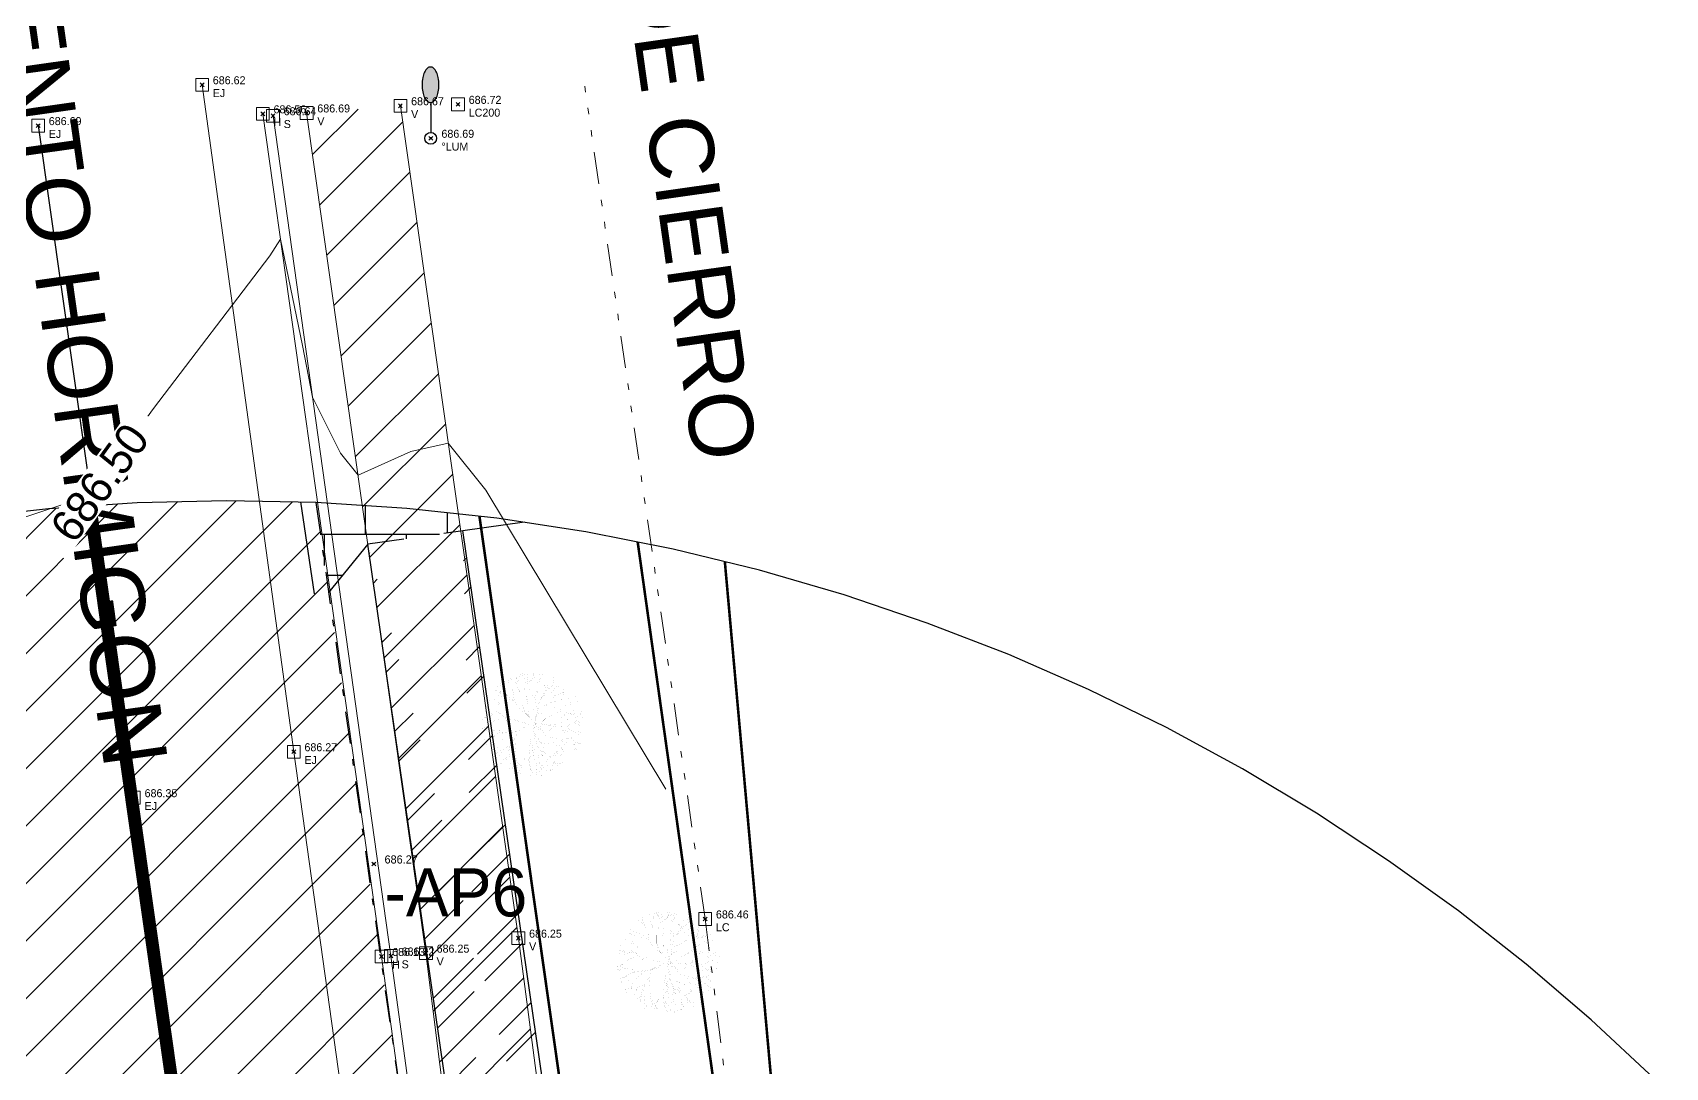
# Model space of a CAD drawing. Extents: x 350769 to 354978, y 6304672 to 6307963.
# Drawn here: x 352722.71 to 352748.21, y 6306062.52 to 6306078.68 of the extents above; entities that cross this region are included whole.
import ezdxf

# ---------------------------------------------------------------- set-up
doc = ezdxf.new("R2010")
doc.units = 0
doc.header["$PDMODE"] = 35
doc.header["$PDSIZE"] = 0.03
for name, pattern in [('3-5', [8, 3, -5]), ('CENTER', [50.8, 31.75, -6.35, 6.35, -6.35]), ('CONTINUOS', [0]), ('DASHDOT', [1, 0.5, -0.25, 0, -0.25]), ('DASHED', [19.05, 12.7, -6.35]), ('DIVIDE', [1.25, 0.5, -0.25, 0, -0.25, 0, -0.25]), ('HIDDEN', [9.525, 6.35, -3.175]), ('PHANTOM2', [1.25, 0.625, -0.125, 0.125, -0.125, 0.125, -0.125])]:
    doc.linetypes.add(name, pattern=pattern)
doc.layers.get('0').update_dxf_attribs({"linetype": 'CONTINUOUS'})
for name, color, linetype in [('00_Demarcacion Existente', 252, 'CONTINUOUS'), ('1-LINEA DE CIERRO', 7, 'DIVIDE'), ('1-PAVIMENTO', 161, 'CONTINUOUS'), ('1-SOLERA', 212, 'CONTINUOUS'), ('1-TEXTOS', 7, 'CONTINUOUS'), ('1-VEREDA', 251, 'CONTINUOUS'), ('2-ACHURADO PAVIMENTO HORMIGON 3', 8, 'CONTINUOUS'), ('3-PAVIMENTO EJE', 161, 'CENTER'), ('C-TINN', 5, 'CONTINUOUS'), ('C-TOPO-MINR', 8, 'CONTINUOUS'), ('LE_proyección abajo', 4, 'HIDDEN'), ('Lot_00-LINEA CIERRO', 220, 'CONTINUOUS'), ('Lot_00-LINEA OFICIAL', 5, 'CONTINUOUS'), ('Lot_ACERAS', 252, 'CONTINUOUS'), ('Lot_ARBOL', 252, 'CONTINUOUS'), ('Lot_BORDE-PAV', 252, 'HIDDEN'), ('Lot_ET1_ 8-DEM EXT DEMARCACION CICLOVIA', 210, 'CONTINUOUS'), ('Lot_jpg-SOLERAS', 7, 'DASHDOT'), ('Lot_LINEA-CIERROS', 2, 'CONTINUOUS'), ('Lot_SOL.REBAJADAS', 7, 'HIDDEN'), ('Lot_TOPO-HATCH ADOQUINES', 251, 'CONTINUOUS'), ('Lot_TOPO-hatch veredas', 250, 'CONTINUOUS'), ('Lot_Z-ETAPAS 1-500 -e2', 3, 'PHANTOM2'), ('V-NODE-TEXT DIC 2012', 31, 'CONTINUOUS'), ('Z-LUM', 253, 'CONTINUOUS')]:
    doc.layers.add(name, color=color, linetype=linetype)
doc.layers.add('0_ASD_TOPOGRAFIA_ELEMENTOS', color=7, linetype='CONTINUOS', lineweight=5, true_color=0xbdbdbd)
doc.styles.add('A', font='arial.ttf', dxfattribs={"height": 2})

# ---------------------------------------------------------------- blocks, each defined once
blk = doc.blocks.new('Lot_Arbol-Existente')
at = {"const_width": 0.001}
for points in [[(0.003, 0.028), (-0.073, 0.179), (-0.179, 0.406), (-0.241, 0.53), (-0.268, 0.734), (-0.29, 0.992), (-0.299, 1.072), (-0.455, 1.351), (-0.508, 1.431), (-0.517, 1.533), (-0.481, 1.573)], [(-0.196, 1.349), (-0.213, 1.418), (-0.247, 1.479), (-0.254, 1.512), (-0.247, 1.546), (-0.227, 1.587), (-0.229, 1.628)], [(0.212, 0.919), (0.187, 0.997), (0.139, 1.065), (0.126, 1.106), (0.078, 1.207), (0.024, 1.296), (-0.023, 1.343), (-0.064, 1.404), (-0.091, 1.458), (-0.146, 1.526), (-0.154, 1.635)], [(-0.032, 1.356), (0.024, 1.465), (0.051, 1.546), (0.051, 1.607), (0.051, 1.639), (0.051, 1.639)], [(0.289, 1.208), (0.234, 1.35), (0.227, 1.411), (0.2, 1.492), (0.166, 1.526), (0.126, 1.601), (0.112, 1.635)], [(0.217, 1.441), (0.261, 1.506), (0.302, 1.553), (0.334, 1.601), (0.326, 1.589)], [(0.294, 1.036), (0.302, 1.119), (0.288, 1.201), (0.295, 1.316), (0.329, 1.445), (0.356, 1.492), (0.377, 1.54), (0.378, 1.591)], [(-1.053, 0.833), (-1.095, 0.862), (-1.149, 0.95), (-1.176, 0.97), (-1.217, 0.997), (-1.291, 1.032)], [(-0.677, 0.711), (-0.716, 0.723), (-0.742, 0.835), (-0.756, 0.916), (-0.844, 0.97), (-0.925, 1.011), (-1.047, 1.079), (-1.108, 1.174), (-1.108, 1.174), (-1.132, 1.203)], [(-0.293, 0.821), (-0.369, 0.814), (-0.424, 0.875), (-0.471, 0.943), (-0.546, 0.997), (-0.627, 1.058), (-0.681, 1.106), (-0.722, 1.119), (-0.776, 1.126), (-0.881, 1.13), (-0.973, 1.153)], [(-0.844, 0.97), (-0.844, 1.018), (-0.858, 1.052), (-0.864, 1.079), (-0.885, 1.14), (-0.905, 1.207), (-0.939, 1.302), (-0.967, 1.338)], [(-0.764, 1.125), (-0.796, 1.201), (-0.81, 1.221), (-0.824, 1.248), (-0.844, 1.309), (-0.864, 1.35), (-0.864, 1.35)], [(-0.383, 1.194), (-0.525, 1.194), (-0.566, 1.235), (-0.668, 1.268), (-0.702, 1.289)], [(-0.023, 0.016), (-0.149, 0.269), (-0.262, 0.536), (-0.29, 0.789), (-0.318, 1.07), (-0.458, 1.337), (-0.697, 1.491)], [(-0.306, 0.949), (-0.227, 1.024), (-0.213, 1.248), (-0.193, 1.363), (-0.159, 1.445), (-0.146, 1.479)], [(0.091, 0.787), (0.166, 0.869), (0.275, 0.991), (0.309, 1.072), (0.363, 1.133), (0.377, 1.16)], [(0.142, 0.679), (0.316, 0.808), (0.478, 0.963), (0.6, 1.045), (0.655, 1.126), (0.716, 1.207), (0.77, 1.248)], [(0.304, 1.351), (0.404, 1.39), (0.404, 1.39), (0.472, 1.465), (0.512, 1.472), (0.512, 1.472), (0.553, 1.492), (0.593, 1.52)], [(0.535, 1.001), (0.58, 1.099), (0.607, 1.174), (0.648, 1.296), (0.695, 1.336), (0.709, 1.404), (0.742, 1.45)], [(0.698, 0.594), (0.743, 0.706), (0.817, 0.984), (0.851, 1.072), (0.885, 1.167), (0.899, 1.235)], [(0.851, 0.789), (0.878, 0.869), (0.912, 0.943), (0.946, 1.031), (0.987, 1.106), (1.014, 1.153), (1.052, 1.235), (1.049, 1.227)], [(0.938, 1.009), (1.028, 1.052), (1.109, 1.092), (1.161, 1.129)], [(1.028, 1.052), (1.076, 1.076), (1.15, 1.038), (1.211, 1.024), (1.247, 1.03), (1.236, 1.029)], [(-1.204, 0.724), (-1.264, 0.699), (-1.346, 0.672), (-1.427, 0.652), (-1.518, 0.653), (-1.549, 0.638)], [(-0.477, 0.588), (-0.559, 0.577), (-0.702, 0.57), (-0.702, 0.57), (-0.885, 0.55), (-0.912, 0.564), (-1.02, 0.55), (-1.142, 0.537), (-1.305, 0.489), (-1.305, 0.489), (-1.427, 0.509), (-1.536, 0.509)], [(-0.842, 0.771), (-1.02, 0.74), (-1.02, 0.74), (-1.136, 0.719), (-1.244, 0.726), (-1.305, 0.733), (-1.393, 0.733), (-1.427, 0.74), (-1.474, 0.746)], [(-1.109, 0.54), (-1.171, 0.528), (-1.189, 0.523), (-1.224, 0.476), (-1.264, 0.442), (-1.332, 0.415), (-1.38, 0.384), (-1.427, 0.36), (-1.468, 0.32)], [(-0.254, 0.518), (-0.335, 0.53), (-0.444, 0.564), (-0.518, 0.618), (-0.573, 0.658), (-0.661, 0.706), (-0.79, 0.747), (-0.919, 0.808), (-1.013, 0.828), (-1.169, 0.848), (-1.325, 0.889), (-1.376, 0.916)], [(-0.051, 0.136), (0.017, 0.286), (0.071, 0.482), (0.146, 0.672), (0.092, 0.767), (0.085, 0.896)], [(0.321, 0.253), (0.356, 0.313), (0.444, 0.442), (0.539, 0.503), (0.621, 0.55), (0.695, 0.591), (0.783, 0.706), (0.831, 0.767), (0.892, 0.835), (0.946, 0.889)], [(0.699, 0.596), (0.783, 0.611), (0.865, 0.618), (0.939, 0.631), (1.055, 0.665), (1.129, 0.713), (1.224, 0.767), (1.272, 0.78), (1.397, 0.806)], [(0.863, 0.359), (0.947, 0.41), (1.013, 0.441), (1.122, 0.498), (1.163, 0.523), (1.297, 0.554)], [(1.041, 0.661), (1.258, 0.835), (1.322, 0.929), (1.322, 0.929)], [(1.225, 0.538), (1.278, 0.591), (1.353, 0.665), (1.387, 0.706), (1.431, 0.742), (1.429, 0.747)], [(1.348, 0.498), (1.426, 0.539), (1.505, 0.569)], [(-0.933, 0.136), (-1.095, 0.123), (-1.224, 0.137), (-1.312, 0.116), (-1.447, 0.082), (-1.481, 0.089), (-1.57, 0.089), (-1.664, 0.096), (-1.664, 0.096)], [(-1.224, 0.137), (-1.23, 0.082), (-1.271, 0.062), (-1.312, 0.028), (-1.386, -0.019), (-1.407, -0.04), (-1.454, -0.134), (-1.502, -0.182), (-1.563, -0.209), (-1.651, -0.256)], [(-1.435, 0.086), (-1.563, 0.008), (-1.647, -0.013), (-1.644, -0.012)], [(-0.206, -0.004), (-0.363, 0.055), (-0.491, 0.082), (-0.695, 0.116), (-0.769, 0.116), (-0.878, 0.13), (-0.939, 0.137), (-0.966, 0.171), (-1.027, 0.232), (-1.156, 0.293), (-1.264, 0.347), (-1.325, 0.374), (-1.4, 0.387), (-1.536, 0.387), (-1.598, 0.413)], [(-1.382, 0.384), (-1.447, 0.428), (-1.495, 0.455), (-1.515, 0.476), (-1.542, 0.482), (-1.576, 0.493)], [(-0.023, 0.016), (-0.532, -0.039), (-0.812, -0.165), (-0.914, -0.314), (-1.051, -0.528), (-1.254, -0.689), (-1.415, -0.821)], [(-0.856, 0.019), (-0.911, 0.04), (-0.927, 0.053), (-0.955, 0.067), (-0.998, 0.078), (-1.034, 0.092), (-1.061, 0.108), (-1.173, 0.168)], [(-0.667, 0.037), (-0.731, 0.034), (-0.818, 0.026), (-0.864, 0.018), (-0.949, -0.001), (-0.96, -0.007), (-1.047, -0.015), (-1.154, -0.039)], [(-0.558, 0.094), (-0.586, 0.069), (-0.634, 0.049), (-0.708, 0.021), (-0.735, 0.008), (-0.844, -0.026), (-0.844, -0.026)], [(-0.534, -0.04), (-0.564, -0.018), (-0.621, 0.018), (-0.647, 0.044), (-0.662, 0.038), (-0.695, 0.067), (-0.728, 0.075)], [(0.003, 0.028), (0.188, 0.12), (0.323, 0.256), (0.579, 0.362), (0.863, 0.359), (1.242, 0.227), (1.384, 0.023), (1.542, -0.058), (1.6, -0.071)], [(0.025, 0.003), (0.204, 0.107), (0.333, 0.24), (0.572, 0.346), (0.847, 0.346), (1.232, 0.217), (1.374, 0.023), (1.465, -0.08), (1.529, -0.219), (1.591, -0.239)], [(0.025, 0.003), (0.106, -0.029), (0.199, -0.071), (0.264, -0.104)], [(0.133, -0.064), (0.215, -0.007), (0.272, 0.009), (0.364, 0.024), (0.416, 0.029), (0.437, 0.029)], [(0.26, 0.165), (0.354, 0.173), (0.426, 0.142), (0.519, 0.137), (0.601, 0.148), (0.679, 0.148)], [(0.272, 0.009), (0.4, 0.003), (0.498, -0.012), (0.529, -0.012)], [(0.483, 0.139), (0.586, 0.178), (0.689, 0.199), (0.771, 0.215), (0.859, 0.22)], [(0.689, 0.199), (0.843, 0.158), (0.926, 0.142), (1.019, 0.142), (1.091, 0.132)], [(0.797, -0.079), (0.818, -0.002), (0.843, 0.019), (0.921, 0.055), (0.962, 0.075)], [(1.091, 0.482), (1.183, 0.498), (1.353, 0.498), (1.426, 0.498), (1.462, 0.503)], [(1.234, 0.229), (1.369, 0.276), (1.405, 0.302), (1.482, 0.328), (1.503, 0.343), (1.566, 0.359), (1.596, 0.364)], [(1.28, 0.171), (1.312, 0.178), (1.379, 0.189), (1.426, 0.194), (1.472, 0.194), (1.534, 0.184), (1.554, 0.184)], [(1.292, 0.498), (1.348, 0.462), (1.441, 0.431), (1.498, 0.42), (1.553, 0.414)], [(1.379, 0.189), (1.436, 0.173), (1.513, 0.148), (1.544, 0.132), (1.599, 0.128)], [(1.405, 0.302), (1.482, 0.287), (1.508, 0.287), (1.578, 0.297), (1.578, 0.296)], [(1.46, -0.016), (1.549, 0.003), (1.602, -0.007), (1.621, -0.007)], [(-0.801, -0.16), (-0.898, -0.175), (-0.959, -0.162), (-1.068, -0.148), (-1.068, -0.148), (-1.169, -0.134), (-1.237, -0.107), (-1.38, -0.087), (-1.502, -0.08), (-1.643, -0.103), (-1.644, -0.087)], [(-0.989, -0.431), (-1.102, -0.433), (-1.169, -0.412), (-1.169, -0.412), (-1.264, -0.426), (-1.359, -0.426), (-1.447, -0.426), (-1.505, -0.423), (-1.624, -0.419)], [(-1.129, -0.14), (-1.176, -0.162), (-1.325, -0.223), (-1.366, -0.223), (-1.407, -0.243), (-1.495, -0.304), (-1.495, -0.304), (-1.611, -0.326), (-1.612, -0.325)], [(-1.314, -0.218), (-1.325, -0.29), (-1.38, -0.331), (-1.461, -0.385), (-1.509, -0.426), (-1.577, -0.459)], [(-1.251, -0.424), (-1.305, -0.426), (-1.366, -0.48), (-1.366, -0.48), (-1.481, -0.541), (-1.481, -0.541), (-1.54, -0.565)], [(0.018, -0.024), (-0.276, -0.038), (-0.513, -0.061), (-0.79, -0.175), (-1.042, -0.546), (-1.233, -0.697), (-1.261, -0.828), (-1.227, -0.914), (-1.261, -1.034)], [(-0.424, -0.414), (-0.568, -0.45), (-0.753, -0.537), (-0.893, -0.743), (-0.929, -0.753), (-0.975, -0.779), (-1.078, -0.841)], [(-0.903, -0.174), (-0.949, -0.2), (-0.974, -0.228), (-0.985, -0.252), (-0.995, -0.269), (-0.995, -0.282), (-1.012, -0.299)], [(-0.598, -0.225), (-0.674, -0.277), (-0.722, -0.297), (-0.79, -0.345), (-0.837, -0.372), (-0.864, -0.378), (-0.935, -0.388)], [(0.018, -0.024), (-0.424, -0.414), (-0.434, -0.563), (-0.501, -0.784), (-0.645, -1.098), (-0.692, -1.212), (-0.774, -1.268), (-0.795, -1.325), (-0.841, -1.392)], [(-0.349, -0.045), (-0.417, -0.094), (-0.464, -0.141), (-0.505, -0.162), (-0.613, -0.236), (-0.593, -0.263), (-0.593, -0.29), (-0.607, -0.324), (-0.668, -0.378), (-0.715, -0.426), (-0.749, -0.453)], [(-0.053, -0.439), (-0.084, -0.563), (-0.094, -0.671), (-0.094, -0.79), (-0.084, -0.944), (-0.084, -1.047), (-0.187, -1.109), (-0.213, -1.176), (-0.228, -1.222), (-0.233, -1.279), (-0.249, -1.346), (-0.259, -1.418), (-0.285, -1.479), (-0.3, -1.526), (-0.316, -1.572)], [(-0.084, -0.563), (-0.14, -0.568), (-0.197, -0.553), (-0.218, -0.517), (-0.269, -0.47), (-0.31, -0.445), (-0.31, -0.445)], [(0.018, -0.024), (-0.249, -0.192)], [(0.018, -0.024), (-0.063, -0.192), (-0.094, -0.203), (-0.187, -0.239), (-0.187, -0.239), (-0.238, -0.295)], [(0.018, -0.024), (-0.053, -0.439), (-0.032, -0.743), (0.04, -0.908), (0.117, -1.068), (0.179, -1.186), (0.189, -1.284), (0.2, -1.382), (0.2, -1.479), (0.163, -1.603)], [(-0.016, -0.222), (0.071, -0.295), (0.158, -0.383), (0.194, -0.439), (0.215, -0.506), (0.246, -0.584), (0.282, -0.64), (0.308, -0.697), (0.354, -0.8), (0.4, -0.877)], [(0.018, -0.024), (0.236, -0.1), (0.447, -0.13), (0.653, -0.177), (0.864, -0.285), (1.111, -0.501), (1.204, -0.645), (1.271, -0.707), (1.39, -0.769)], [(0.236, -0.1), (0.297, -0.167), (0.303, -0.259), (0.349, -0.285), (0.38, -0.336), (0.411, -0.398)], [(0.447, -0.13), (0.581, -0.079), (0.699, -0.069), (0.797, -0.079), (0.859, -0.074), (0.91, -0.069)], [(0.447, -0.13), (0.483, -0.213), (0.524, -0.28), (0.576, -0.403), (0.503, -0.517), (0.478, -0.568), (0.478, -0.64), (0.488, -0.687)], [(0.576, -0.403), (0.576, -0.403), (0.612, -0.47), (0.632, -0.511), (0.658, -0.558), (0.668, -0.604), (0.673, -0.666), (0.684, -0.692)], [(0.653, -0.177), (0.864, -0.187), (0.921, -0.161), (0.952, -0.141), (0.967, -0.12), (0.998, -0.079)], [(1.075, -0.414), (1.019, -0.378), (0.993, -0.357), (0.864, -0.285), (0.993, -0.357), (0.864, -0.285)], [(0.864, -0.285), (0.916, -0.45), (0.921, -0.475), (0.936, -0.537), (0.962, -0.573), (1.019, -0.614), (1.039, -0.687)], [(0.948, -0.143), (1.096, -0.125), (1.132, -0.12), (1.287, -0.115), (1.323, -0.105), (1.374, -0.12), (1.415, -0.151), (1.446, -0.167), (1.472, -0.177)], [(1.111, -0.501), (1.075, -0.414), (1.338, -0.491), (1.379, -0.496)], [(1.075, -0.414), (1.147, -0.367), (1.189, -0.326), (1.204, -0.295), (1.204, -0.295)], [(1.245, -0.116), (1.323, -0.182), (1.426, -0.218), (1.477, -0.259), (1.513, -0.28), (1.568, -0.319)], [(-1.147, -0.605), (-1.23, -0.616), (-1.292, -0.609), (-1.332, -0.602), (-1.386, -0.602), (-1.414, -0.602), (-1.468, -0.609), (-1.52, -0.616)], [(-1.042, -0.546), (-0.99, -0.645), (-1.001, -0.723), (-0.975, -0.779), (-0.996, -0.846), (-0.975, -0.898), (-0.975, -0.959)], [(-0.99, -0.645), (-0.934, -0.671), (-0.893, -0.743)], [(-0.769, -0.877), (-0.805, -0.944), (-0.82, -0.98), (-0.851, -1.021), (-0.913, -1.052), (-0.944, -1.098), (-0.934, -1.134), (-0.954, -1.165)], [(-0.434, -0.563), (-0.537, -0.62), (-0.578, -0.635), (-0.599, -0.635), (-0.661, -0.671), (-0.687, -0.743), (-0.687, -0.79), (-0.702, -0.846), (-0.769, -0.877), (-0.841, -0.913), (-0.882, -0.939)], [(-0.702, -0.846), (-0.676, -0.908), (-0.661, -0.934), (-0.656, -0.97), (-0.681, -1.011), (-0.666, -1.032), (-0.645, -1.098), (-0.62, -1.104)], [(-0.522, -0.831), (-0.491, -0.907), (-0.491, -0.982), (-0.478, -1.063), (-0.457, -1.124), (-0.437, -1.212), (-0.417, -1.26), (-0.403, -1.293)], [(-0.084, -0.563), (-0.094, -0.671), (-0.125, -0.769), (-0.156, -0.815), (-0.182, -0.867), (-0.223, -0.918), (-0.269, -0.954), (-0.3, -0.975)], [(-0.223, -0.918), (-0.213, -0.965), (-0.29, -1.14)], [(-0.032, -0.743), (0.06, -0.79), (0.097, -0.831), (0.184, -0.887), (0.23, -0.949), (0.277, -0.975), (0.303, -1.006), (0.37, -1.047)], [(0.23, -0.949), (0.303, -1.052), (0.287, -1.124), (0.287, -1.186), (0.282, -1.248), (0.297, -1.294)], [(0.311, -0.703), (0.37, -0.769), (0.431, -0.831), (0.462, -0.867), (0.514, -0.923), (0.56, -0.995), (0.586, -1.037), (0.617, -1.093), (0.653, -1.15)], [(0.641, -0.526), (0.689, -0.553), (0.807, -0.625), (0.864, -0.671), (0.9, -0.717), (0.88, -0.779), (0.905, -0.815), (0.957, -0.862), (1.003, -0.877)], [(0.684, -0.692), (0.72, -0.8), (0.73, -0.882), (0.756, -0.949), (0.761, -1.016), (0.771, -1.068), (0.807, -1.098), (0.838, -1.134), (0.869, -1.176)], [(0.728, -0.862), (0.838, -0.918), (0.936, -0.944), (0.977, -0.95), (0.976, -0.946), (1.024, -0.934), (1.111, -0.949), (1.173, -0.965), (1.253, -0.991)], [(0.88, -0.779), (0.916, -0.825), (0.967, -0.913), (0.988, -0.99), (0.998, -1.032), (1.034, -1.068), (1.055, -1.098)], [(1.019, -0.614), (1.096, -0.661), (1.122, -0.697), (1.153, -0.753), (1.163, -0.79)], [(1.204, -0.645), (1.292, -0.62), (1.348, -0.625), (1.42, -0.635), (1.446, -0.64)], [(-0.774, -1.268), (-0.862, -1.274), (-0.882, -1.268), (-0.908, -1.284), (-0.939, -1.31)], [(-0.692, -1.212), (-0.65, -1.294), (-0.599, -1.335), (-0.62, -1.418), (-0.64, -1.454), (-0.65, -1.495)], [(-0.453, -1.141), (-0.485, -1.199), (-0.599, -1.335), (-0.607, -1.366), (-0.607, -1.366)], [(-0.226, -1.215), (-0.288, -1.287), (-0.288, -1.307), (-0.315, -1.354), (-0.342, -1.388), (-0.383, -1.436)], [(-0.259, -1.418), (-0.218, -1.449), (-0.187, -1.495), (-0.192, -1.526), (-0.182, -1.562), (-0.161, -1.577)], [(-0.084, -1.047), (-0.048, -1.124), (-0.027, -1.217), (0.009, -1.263), (-0.032, -1.361), (-0.063, -1.433), (-0.037, -1.505), (-0.022, -1.567), (-0.017, -1.618)], [(0.009, -1.263), (0.076, -1.351), (0.102, -1.387), (0.133, -1.449)], [(0.179, -1.186), (0.143, -1.263), (0.107, -1.31), (0.076, -1.351), (0.035, -1.428), (0.035, -1.49)], [(0.2, -1.382), (0.241, -1.392), (0.277, -1.423), (0.339, -1.495), (0.39, -1.536), (0.421, -1.546)], [(0.277, -1.423), (0.297, -1.521), (0.313, -1.567)], [(0.287, -1.124), (0.344, -1.186), (0.39, -1.232), (0.437, -1.268), (0.462, -1.325), (0.498, -1.371), (0.519, -1.392), (0.54, -1.413), (0.576, -1.428)], [(0.582, -1.031), (0.581, -1.15), (0.622, -1.243), (0.637, -1.294), (0.663, -1.346), (0.673, -1.382), (0.7, -1.44)], [(0.773, -1.069), (0.807, -1.16), (0.813, -1.227), (0.838, -1.263), (0.857, -1.351)]]:
    blk.add_lwpolyline(points, dxfattribs=at)
blk = doc.blocks.new('Lot_ARBOL')
at = {"color": 8, "xscale": 0.5, "yscale": 0.5, "zscale": 0.5, "rotation": 90}
blk.add_blockref('Lot_Arbol-Existente', (0, -0.004), dxfattribs=at)
blk = doc.blocks.new('A$C66036E5C')
at = {"layer": 'LE_proyección abajo', "color": 210, "linetype": 'DASHED', "ltscale": 20}
blk.add_arc((482.758, 724.589), 31.908, 209.6641, 163.5205, dxfattribs=at)
blk = doc.blocks.new('LUM')
blk.add_hatch(color=256).paths.add_polyline_path([(0.32, 2.09, 0.048714), (0.293, 2.371, 0.062489), (0.224, 2.581, 0.102974), (0.101, 2.743, 0.180941), (-0.01, 2.784, 0.180941), (-0.121, 2.743, 0.102974), (-0.244, 2.581, 0.062489), (-0.313, 2.371, 0.048714), (-0.341, 2.09, 0.048714), (-0.313, 1.808, 0.062489), (-0.244, 1.599, 0.102974), (-0.121, 1.437, 0.180941), (-0.01, 1.395, 0.180941), (0.101, 1.437, 0.102974), (0.224, 1.599, 0.062489), (0.293, 1.808, 0.048714)])
at = {"layer": 'Z-LUM'}
blk.add_lwpolyline([(-0.341, 2.09, 0.048714), (-0.313, 1.808, 0.062489), (-0.244, 1.599, 0.102974), (-0.121, 1.437, 0.180941), (-0.01, 1.395, 0.180941), (0.101, 1.437, 0.102974), (0.224, 1.599, 0.062489), (0.293, 1.808, 0.048714), (0.32, 2.09, 0.048714), (0.293, 2.371, 0.062489), (0.224, 2.581, 0.102974), (0.101, 2.743, 0.180941), (-0.01, 2.784, 0.180941), (-0.121, 2.743, 0.102974), (-0.244, 2.581, 0.062489), (-0.313, 2.371, 0.048714)], format="xyb", close=True, dxfattribs=at)
blk.add_lwpolyline([(0.006, 1.395), (0.006, 0.23)], dxfattribs=at)
blk.add_circle((0, 0), 0.23, dxfattribs=at)
blk = doc.blocks.new('TOPOGRAFIA')
at = {"layer": '1-VEREDA', "lineweight": 0, "true_color": 0xbdbdbd}
h = blk.add_hatch(dxfattribs=at)
h.set_pattern_fill('ANSI31', color=9, scale=0.2)
h.set_pattern_definition([(45, (38000, -3000), (-0.449012806053, 0.449012806053), [])])
h.paths.add_polyline_path([(390728.452, 6303077.539), (390726.987, 6303077.427), (390728.851, 6303064.303), (390730.052, 6303054.738), (390731.784, 6303043.075), (390733.898, 6303028.482), (390735.336, 6303018.097), (390737.279, 6303004.501), (390739.447, 6302988.88), (390741.024, 6302977.718), (390741.438, 6302974.666), (390743.031, 6302963.471), (390744.681, 6302952.338), (390745.745, 6302944.699), (390747.31, 6302933.699), (390748.628, 6302923.61, 0.23609), (390751.764, 6302919.893, 0.119467), (390754.586, 6302919.413), (390757.259, 6302919.839), (390765.273, 6302921.009), (390776.365, 6302922.65), (390776.451, 6302923.521), (390765.234, 6302921.851), (390757.106, 6302920.665), (390754.601, 6302920.234, -0.056002), (390752.168, 6302920.586, -0.35358), (390749.866, 6302923.707), (390750.121, 6302923.789), (390748.809, 6302933.591), (390747.211, 6302944.989), (390746.078, 6302952.564), (390744.531, 6302963.414), (390742.887, 6302975.238), (390742.501, 6302977.923), (390740.924, 6302989.087), (390738.756, 6303004.709), (390736.813, 6303018.304), (390735.375, 6303028.691), (390733.155, 6303043.996), (390731.529, 6303055.112), (390730.295, 6303064.537)])
at = {"layer": '1-LINEA DE CIERRO', "color": 9, "lineweight": 0, "true_color": 0xbdbdbd, "flags": 128}
for points in [[(390733.214, 6303064.837), (390731.331, 6303077.847)], [(390733.214, 6303064.837), (390734.295, 6303056.234), (390735.831, 6303044.97), (390737.058, 6303036.666), (390739.326, 6303020.636), (390742.372, 6302999.373), (390744.713, 6302982.322), (390745.909, 6302974.818), (390747.457, 6302963.826), (390748.887, 6302952.921), (390750.055, 6302944.878), (390751.514, 6302935.016), (390752.695, 6302926.497), (390756.002, 6302924.096)]]:
    blk.add_lwpolyline(points, dxfattribs=at)
at = {"layer": '1-PAVIMENTO', "color": 9, "lineweight": 0, "true_color": 0xbdbdbd, "flags": 128}
for points in [[(390726.303, 6303077.413), (390728.156, 6303064.251)], [(390728.156, 6303064.251), (390729.475, 6303054.708)]]:
    blk.add_lwpolyline(points, dxfattribs=at)
at = {"layer": '1-SOLERA', "color": 9, "lineweight": 0, "true_color": 0xbdbdbd, "flags": 128}
blk.add_lwpolyline([(390726.462, 6303077.383), (390728.304, 6303064.258), (390729.609, 6303054.728), (390731.254, 6303043.047), (390733.375, 6303028.408), (390734.813, 6303018.023), (390736.756, 6303004.427), (390738.924, 6302988.807), (390740.5, 6302977.646), (390740.918, 6302974.563), (390742.125, 6302966.264), (390742.506, 6302963.508), (390744.004, 6302952.836), (390745.13, 6302944.519), (390746.623, 6302934.113), (390747.8, 6302925.366)], dxfattribs=at)
at = {"layer": '1-VEREDA', "color": 9, "lineweight": 0, "true_color": 0xbdbdbd, "flags": 128}
for points in [[(390728.452, 6303077.539), (390730.295, 6303064.537), (390731.529, 6303055.112), (390733.155, 6303043.996)], [(390731.784, 6303043.075), (390730.052, 6303054.738), (390728.851, 6303064.303), (390726.987, 6303077.427)]]:
    blk.add_lwpolyline(points, dxfattribs=at)
at = {"layer": '3-PAVIMENTO EJE', "color": 9, "lineweight": 0, "true_color": 0xbdbdbd, "flags": 128}
blk.add_lwpolyline([(390725.354, 6303077.867), (390726.786, 6303067.449), (390728.345, 6303056.343), (390730.079, 6303043.942), (390731.299, 6303035.709), (390733.337, 6303021.011), (390735.683, 6303004.288), (390738.755, 6302982.404)], dxfattribs=at)
at = {"layer": '3-PAVIMENTO EJE', "color": 9, "true_color": 0xbdbdbd, "flags": 128}
blk.add_lwpolyline([(390722.792, 6303077.229), (390724.289, 6303066.731), (390725.815, 6303055.862), (390727.523, 6303043.664), (390728.71, 6303035.171), (390730.772, 6303020.621), (390733.157, 6303003.833), (390734.851, 6302991.376), (390735.796, 6302982.103), (390736.537, 6302968.615), (390736.887, 6302962.745), (390737.455, 6302952.754), (390738.144, 6302941.588), (390738.582, 6302936.984), (390739.544, 6302929.177), (390740.739, 6302920.559), (390741.944, 6302911.822), (390742.742, 6302905.996), (390744.495, 6302896.096), (390746.796, 6302885.698), (390749.027, 6302875.802), (390751.42, 6302865.048), (390753.615, 6302854.852), (390755.433, 6302844.35), (390756.929, 6302834.032), (390758.319, 6302823.649), (390760.085, 6302811.629), (390761.588, 6302800.603), (390763.267, 6302788.632)], dxfattribs=at)
at = {"layer": 'C-TINN', "color": 9, "linetype": 'Continuous', "lineweight": 0, "true_color": 0xbdbdbd}
for points, elevation in [([(390725.254, 6303077.767), (390725.254, 6303077.967), (390725.454, 6303077.967), (390725.454, 6303077.767), (390725.254, 6303077.767)], 686.615), ([(390726.203, 6303077.313), (390726.203, 6303077.513), (390726.403, 6303077.513), (390726.403, 6303077.313), (390726.203, 6303077.313)], 686.565), ([(390726.887, 6303077.327), (390726.887, 6303077.527), (390727.087, 6303077.527), (390727.087, 6303077.327), (390726.887, 6303077.327)], 686.688), ([(390728.352, 6303077.439), (390728.352, 6303077.639), (390728.552, 6303077.639), (390728.552, 6303077.439), (390728.352, 6303077.439)], 686.671), ([(390729.252, 6303077.461), (390729.252, 6303077.661), (390729.452, 6303077.661), (390729.452, 6303077.461), (390729.252, 6303077.461)], 686.716), ([(390722.692, 6303077.129), (390722.692, 6303077.329), (390722.892, 6303077.329), (390722.892, 6303077.129), (390722.692, 6303077.129)], 686.687), ([(390726.362, 6303077.283), (390726.362, 6303077.483), (390726.562, 6303077.483), (390726.562, 6303077.283), (390726.362, 6303077.283)], 686.64), ([(390726.686, 6303067.349), (390726.686, 6303067.549), (390726.886, 6303067.549), (390726.886, 6303067.349), (390726.686, 6303067.349)], 686.273), ([(390724.189, 6303066.631), (390724.189, 6303066.831), (390724.389, 6303066.831), (390724.389, 6303066.631), (390724.189, 6303066.631)], 686.347), ([(390733.114, 6303064.737), (390733.114, 6303064.937), (390733.314, 6303064.937), (390733.314, 6303064.737), (390733.114, 6303064.737)], 686.459), ([(390730.195, 6303064.437), (390730.195, 6303064.637), (390730.395, 6303064.637), (390730.395, 6303064.437), (390730.195, 6303064.437)], 686.249), ([(390728.056, 6303064.151), (390728.056, 6303064.351), (390728.256, 6303064.351), (390728.256, 6303064.151), (390728.056, 6303064.151)], 686.128), ([(390728.204, 6303064.158), (390728.204, 6303064.358), (390728.404, 6303064.358), (390728.404, 6303064.158), (390728.204, 6303064.158)], 686.222), ([(390728.751, 6303064.203), (390728.751, 6303064.403), (390728.951, 6303064.403), (390728.951, 6303064.203), (390728.751, 6303064.203)], 686.252)]:
    blk.add_lwpolyline(points, dxfattribs=dict(at, elevation=elevation))
for p in [(390725.354, 6303077.867, 686.615), (390728.452, 6303077.539, 686.671), (390729.352, 6303077.561, 686.716), (390726.303, 6303077.413, 686.565), (390726.462, 6303077.383, 686.64), (390726.987, 6303077.427, 686.688), (390722.792, 6303077.229, 686.687), (390726.786, 6303067.449, 686.273), (390724.289, 6303066.731, 686.347), (390733.214, 6303064.837, 686.459), (390730.295, 6303064.537, 686.249), (390728.156, 6303064.251, 686.128), (390728.304, 6303064.258, 686.222), (390728.851, 6303064.303, 686.252)]:
    blk.add_point(p, dxfattribs=at)
at = {"layer": 'C-TOPO-MINR', "color": 9, "linetype": 'Continuous', "lineweight": 0, "true_color": 0xbdbdbd, "elevation": 686.5}
blk.add_lwpolyline([(390732.598, 6303066.867), (390729.788, 6303071.537), (390729.199, 6303072.27), (390728.615, 6303072.137), (390727.791, 6303071.768), (390727.518, 6303072.114), (390727.079, 6303072.987), (390726.925, 6303073.792), (390726.579, 6303075.455), (390726.411, 6303075.195), (390724.596, 6303072.811), (390723.615, 6303071.455), (390721.11, 6303070.624)], dxfattribs=at)
at = {"layer": 'V-NODE-TEXT DIC 2012', "color": 9, "lineweight": 0, "true_color": 0xbdbdbd}
for p in [(390725.354, 6303077.867), (390728.452, 6303077.539), (390729.352, 6303077.561), (390726.303, 6303077.413), (390726.462, 6303077.383), (390726.987, 6303077.427), (390722.792, 6303077.229), (390728.926, 6303077.031), (390726.786, 6303067.449), (390724.289, 6303066.731), (390728.037, 6303065.696), (390733.214, 6303064.837), (390730.295, 6303064.537), (390728.156, 6303064.251), (390728.304, 6303064.258), (390728.851, 6303064.303)]:
    blk.add_point(p, dxfattribs=at)
at = {"layer": 'Z-LUM', "color": 9, "lineweight": 0, "true_color": 0xbdbdbd, "xscale": 0.4, "yscale": 0.4, "zscale": 0.4}
blk.add_blockref('LUM', (390728.926, 6303077.031), dxfattribs=at)
at = {"layer": '1-TEXTOS', "color": 9, "lineweight": 0, "true_color": 0xbdbdbd, "style": 'A'}
for s, p in [('LINEA DE CIERRO', (390731.332, 6303084.006)), ('PAVIMENTO HORMIGON', (390721.525, 6303083.454))]:
    blk.add_text(s, height=1, rotation=278.0655, dxfattribs=at).set_placement(p)
at = {"layer": 'V-NODE-TEXT DIC 2012', "color": 9, "lineweight": 0, "true_color": 0xbdbdbd}
for s, height, p in [('686.62', 0.125, (390725.521, 6303077.875)), ('EJ', 0.125, (390725.521, 6303077.675)), ('686.56', 0.125, (390726.47, 6303077.421)), ('686.64', 0.125, (390726.629, 6303077.391)), ('686.69', 0.125, (390727.154, 6303077.435)), ('686.67', 0.125, (390728.619, 6303077.547)), ('686.72', 0.125, (390729.519, 6303077.569)), ('LC200', 0.125, (390729.519, 6303077.369)), ('686.69', 0.125, (390722.959, 6303077.237)), ('H', 0.125, (390726.47, 6303077.221)), ('S', 0.125, (390726.629, 6303077.191)), ('V', 0.125, (390727.154, 6303077.235)), ('V', 0.125, (390728.619, 6303077.347)), ('EJ', 0.125, (390722.959, 6303077.037)), ('686.69', 0.125, (390729.093, 6303077.039)), ('°LUM', 0.125, (390729.093, 6303076.839)), ('686.27', 0.125, (390726.953, 6303067.457)), ('EJ', 0.125, (390726.953, 6303067.257)), ('686.35', 0.125, (390724.456, 6303066.739)), ('EJ', 0.125, (390724.456, 6303066.539)), ('686.27', 0.127, (390728.204, 6303065.703)), ('-AP6', 0.75, (390728.204, 6303064.878)), ('686.46', 0.125, (390733.381, 6303064.845)), ('LC', 0.125, (390733.381, 6303064.645)), ('686.25', 0.125, (390730.462, 6303064.545)), ('686.13', 0.125, (390728.323, 6303064.259)), ('686.22', 0.125, (390728.471, 6303064.266)), ('V', 0.125, (390729.018, 6303064.111)), ('686.25', 0.125, (390729.018, 6303064.311)), ('V', 0.125, (390730.462, 6303064.345)), ('H', 0.125, (390728.323, 6303064.059)), ('S', 0.125, (390728.471, 6303064.066))]:
    blk.add_text(s, height=height, dxfattribs=at).set_placement(p)
at = {"layer": 'C-TOPO-MINR', "color": 9, "linetype": 'Continuous', "lineweight": 0, "true_color": 0xbdbdbd, "insert": (390723.756, 6303071.65, 686.5), "char_height": 0.5, "width": 2.50095, "attachment_point": 5, "rotation": 54.1316, "bg_fill": 3, "box_fill_scale": 1.0635, "bg_fill_color": 256, "bg_fill_true_color": 13158600, "bg_fill_transparency": 0}
blk.add_mtext('686.50', dxfattribs=at)

msp = doc.modelspace()

# ---------------------------------------------------------------- hatches: boundary and pattern name
at = {"layer": '2-ACHURADO PAVIMENTO HORMIGON 3'}
h = msp.add_hatch(dxfattribs=at)
h.set_pattern_fill('ANSI31', color=256, scale=0.2)
h.set_pattern_definition([(45, (-167.09345, -618.2675), (-0.449012806053, 0.449012806053), [])])
edge = h.paths.add_edge_path()
edge.add_arc((352725.801, 6306039.46), 31.908, 87.6128, 100.2591)
edge.add_line((352720.119, 6306070.858), (352722.819, 6306051.89))
edge.add_line((352722.819, 6306051.89), (352730.082, 6306050.617))
edge.add_line((352730.082, 6306050.617), (352727.131, 6306071.341))
at = {"layer": 'Lot_ET1_ 8-DEM EXT DEMARCACION CICLOVIA'}
h = msp.add_hatch(dxfattribs=at)
h.set_pattern_fill('SWAMP', color=210, scale=0.03, style=0)
h.set_pattern_definition([(0, (-200, 0), (0.381, 0.659911357086), [0.09525, -0.66675]), (90, (-199.95237, 0), (-0.381, 0.659911357086), [0.047625, -1.27219771417]), (90, (-199.94047, 0), (-0.381, 0.659911357086), [0.0381, -1.28172271417]), (90, (-199.9643, 0), (-0.381, 0.659911357086), [0.0381, -1.28172271417]), (60, (-199.92856, 0), (-0.38099999948, 0.659911357385), [0.03048, -0.73152]), (120, (-199.9762, 0), (-0.76199999948, 3e-10), [0.03048, -0.73152])])
edge = h.paths.add_edge_path()
edge.add_arc((352725.801, 6306039.46), 31.908, 269.564, 275.764)
edge.add_line((352729.006, 6306007.713), (352728.643, 6306010.294))
edge.add_line((352728.643, 6306010.294), (352728.599, 6306010.287))
edge.add_line((352728.599, 6306010.287), (352726.356, 6306026.279))
edge.add_line((352726.356, 6306026.279), (352727.349, 6306026.416))
edge.add_line((352727.349, 6306026.416), (352724.212, 6306049.17))
edge.add_line((352724.212, 6306049.17), (352723.2, 6306049.026))
edge.add_line((352723.2, 6306049.026), (352722.819, 6306051.89))
edge.add_line((352722.819, 6306051.89), (352720.118, 6306070.858))
edge.add_arc((352725.801, 6306039.46), 31.908, 100.2601, 104.1373)
edge.add_line((352718.008, 6306070.402), (352717.99, 6306068.942))
edge.add_line((352717.99, 6306068.942), (352717.988, 6306066.921))
edge.add_line((352717.988, 6306066.921), (352718.023, 6306064.906))
edge.add_line((352718.023, 6306064.906), (352718.104, 6306062.897))
edge.add_line((352718.104, 6306062.897), (352718.233, 6306060.895))
edge.add_line((352718.233, 6306060.895), (352718.408, 6306058.9))
edge.add_line((352718.408, 6306058.9), (352718.624, 6306056.911))
edge.add_line((352718.624, 6306056.911), (352718.872, 6306054.926))
edge.add_line((352718.872, 6306054.926), (352719.144, 6306052.945))
edge.add_line((352719.144, 6306052.945), (352719.686, 6306049.143))
edge.add_line((352719.686, 6306049.143), (352719.848, 6306047.994))
edge.add_arc((352719.31, 6306047.918), 0.544, -175.1724, 8.0356, ccw=False)
edge.add_arc((352496.559, 6306029.105), 223, 2.8966, 4.82756, ccw=False)
edge.add_arc((352935.997, 6306051.34), 217, 182.8966, 184.91193)
edge.add_arc((352720.882, 6306032.853), 1.093, 8.0356, 184.9119, ccw=False)
edge.add_line((352721.964, 6306033.006), (352725.261, 6306009.653))
edge.add_line((352725.261, 6306009.653), (352725.559, 6306007.553))
h = msp.add_hatch(dxfattribs=at)
h.set_pattern_fill('SWAMP', color=210, scale=0.03, style=0)
edge = h.paths.add_edge_path()
edge.add_arc((352725.801, 6306039.46), 31.908, 107.8421, 112.899)
edge.add_line((352713.386, 6306068.854), (352721.978, 6306007.782))
edge.add_arc((352725.801, 6306039.46), 31.908, 263.1179, 264.9683)
edge.add_line((352723.003, 6306007.675), (352721.113, 6306021.108))
edge.add_arc((352935.997, 6306051.34), 217, 182.8966, 188.0084, ccw=False)
edge.add_arc((352496.559, 6306029.105), 223, 2.8966, 8.0084)
edge.add_line((352717.384, 6306060.173), (352716.025, 6306069.834))
at = {"layer": 'Lot_TOPO-HATCH ADOQUINES'}
h = msp.add_hatch(dxfattribs=at)
h.set_pattern_fill('AR-B816', color=256, scale=0.08, style=0)
h.set_pattern_definition([(0, (0.22726, 0.4478), (0, 0.64), []), (90, (0.22726, 0.4478), (-0.64, 0.64), [0.64, -0.64])])
edge = h.paths.add_edge_path()
edge.add_arc((352725.801, 6306039.46), 31.908, 81.7331, 87.6169)
edge.add_line((352727.128, 6306071.341), (352727.328, 6306069.934))
edge.add_line((352727.328, 6306069.934), (352727.942, 6306070.689))
edge.add_line((352727.942, 6306070.689), (352730.389, 6306071.037))
at = {"layer": 'Lot_TOPO-hatch veredas'}
h = msp.add_hatch(dxfattribs=at)
h.set_pattern_fill('ANSI32', color=256, scale=3, style=0)
h.set_pattern_definition([(45, (0.2273, 0.4478), (-0.79549513011, 0.79549513011), []), (45, (0.7576, 0.4478), (-0.79549513011, 0.79549513011), [])])
edge = h.paths.add_edge_path()
edge.add_line((352731.239, 6306058.397), (352729.426, 6306070.904))
edge.add_line((352729.743, 6306058.26), (352727.942, 6306070.689))

# ---------------------------------------------------------------- linework, layer by layer
at = {"layer": '00_Demarcacion Existente', "color": 210, "linetype": '3-5', "const_width": 0.2, "flags": 128}
msp.add_lwpolyline([(352723.602, 6306071.293), (352726.616, 6306050.126), (352732.192, 6306010.631), (352732.527, 6306008.269)], dxfattribs=at)
at = {"layer": 'Lot_00-LINEA CIERRO', "linetype": 'CENTER', "ltscale": 0.1, "const_width": 0.04}
msp.add_lwpolyline([(352733.52, 6306070.421), (352735.793, 6306045.018), (352737.945, 6306029.835), (352739.034, 6306029.973), (352739.893, 6306023.195), (352738.886, 6306023.067), (352740.577, 6306011.179)], dxfattribs=at)
at = {"layer": 'Lot_00-LINEA OFICIAL', "linetype": 'PHANTOM2', "ltscale": 5, "const_width": 0.04}
msp.add_lwpolyline([(352732.158, 6306070.729), (352740.538, 6306011.159)], dxfattribs=at)
at = {"layer": 'Lot_ACERAS'}
for p, q in [((352731.239, 6306058.397), (352729.426, 6306070.904)), ((352729.743, 6306058.26), (352727.942, 6306070.689))]:
    msp.add_line(p, q, dxfattribs=at)
at = {"layer": 'Lot_BORDE-PAV', "ltscale": 0.2}
for p, q in [((352730.389, 6306071.037, -4440.586), (352727.942, 6306070.689, -4440.586)), ((352727.942, 6306070.689, -4440.586), (352727.328, 6306069.934, -4440.586))]:
    msp.add_line(p, q, dxfattribs=at)
at = {"layer": 'Lot_jpg-SOLERAS'}
msp.add_lwpolyline([(352727.131, 6306071.341), (352730.082, 6306050.617), (352735.658, 6306011.12), (352735.93, 6306009.202)], dxfattribs=at)
at = {"layer": 'Lot_LINEA-CIERROS'}
msp.add_line((352733.52, 6306070.421), (352735.793, 6306045.018), dxfattribs=at)
at = {"layer": 'Lot_SOL.REBAJADAS'}
msp.add_line((352726.889, 6306071.35), (352727.104, 6306069.915), dxfattribs=at)
at = {"layer": 'Lot_Z-ETAPAS 1-500 -e2', "ltscale": 4, "const_width": 0.04}
msp.add_lwpolyline([(352729.686, 6306071.131), (352733.626, 6306043.466), (352738.309, 6306010.105)], dxfattribs=at)

# ---------------------------------------------------------------- block references
msp.add_blockref('A$C66036E5C', (352243.043, 6305314.871))
at = {"layer": 'Lot_ARBOL'}
for p in [(352730.531, 6306067.897), (352732.631, 6306064.168)]:
    msp.add_blockref('Lot_ARBOL', p, dxfattribs=at)

# ---------------------------------------------------------------- next in the draw order: block references
at = {"layer": '0_ASD_TOPOGRAFIA_ELEMENTOS', "color": 30, "true_color": 0xf26507}
msp.add_blockref('TOPOGRAFIA', (-38000, 3000), dxfattribs=at)

doc.saveas('drawing.dxf')
